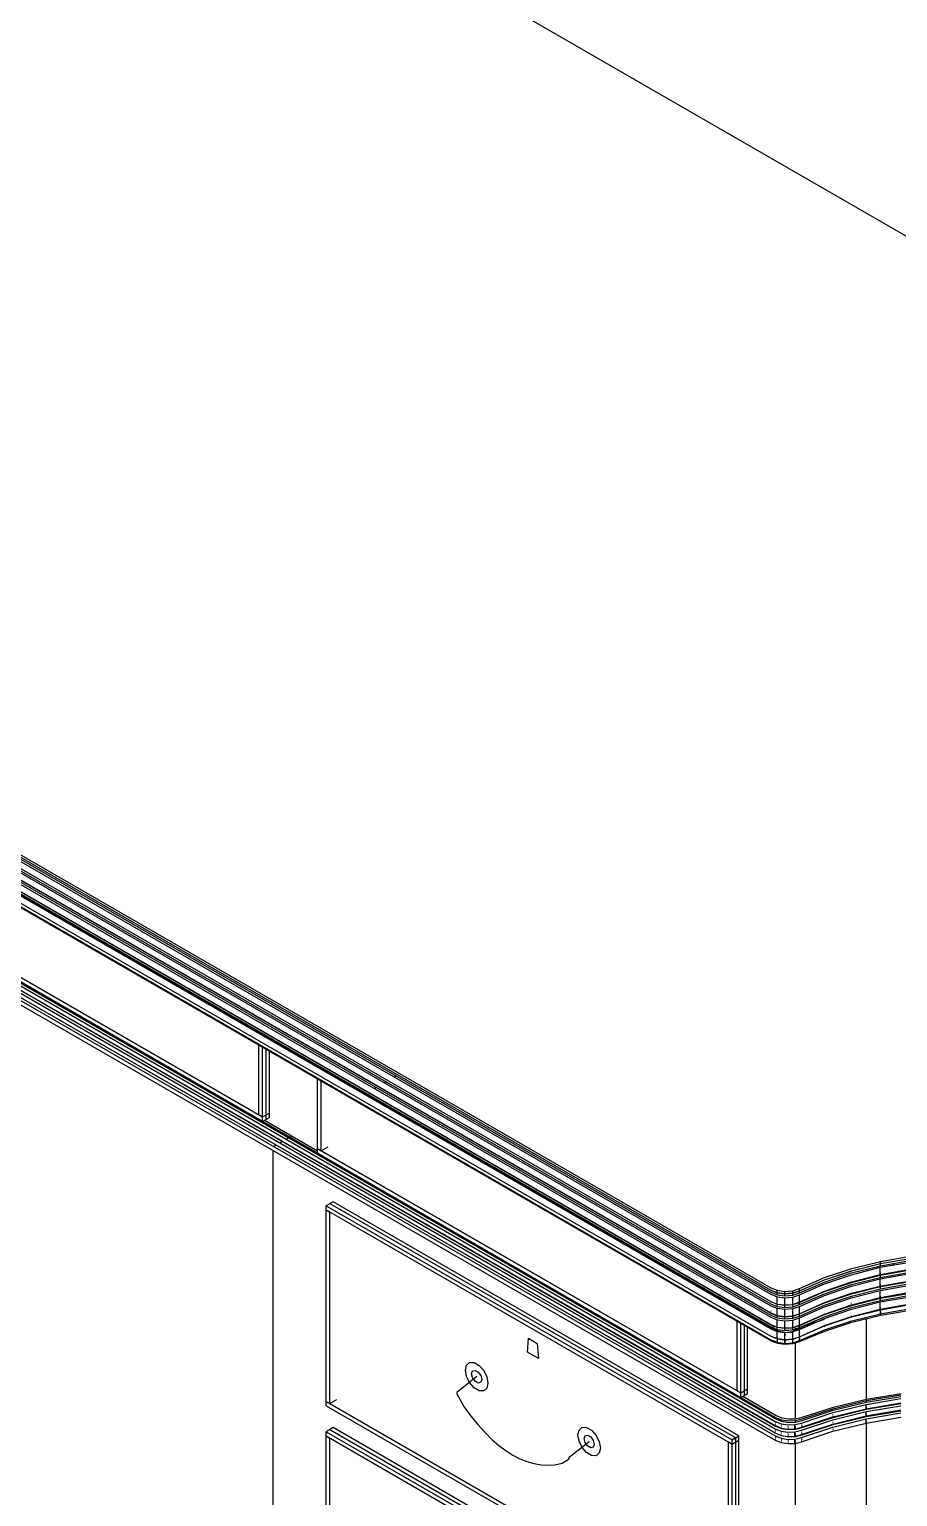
# Model space of a CAD drawing. Header units: inches. Extents: x 0.3 to 16.2, y 0.3 to 11.4.
# Drawn here: x 4.291 to 5.985, y 6.16 to 9.024 of the extents above; entities that cross this region are included whole.
import ezdxf

# ---------------------------------------------------------------- set-up
doc = ezdxf.new("R2010")
doc.units = ezdxf.units.IN
doc.header["$LTSCALE"] = 0.009843
doc.header["$MEASUREMENT"] = 0
doc.layers.add('GEOMETRY', color=7, linetype='Continuous')

msp = doc.modelspace()

# ---------------------------------------------------------------- linework, layer by layer
at = {"layer": 'GEOMETRY'}
for p, q in [((7.6469, 7.6701), (2.8732, 10.4264)), ((0.9567, 9.3154), (5.7374, 6.5551)), ((0.9567, 9.3154), (5.7374, 6.5551)), ((0.9634, 9.3197), (5.7374, 6.5634)), ((0.9634, 9.3197), (5.7374, 6.5634)), ((0.9634, 9.3154), (5.7374, 6.5591)), ((0.9638, 9.324), (5.7374, 6.5677)), ((0.9638, 9.324), (5.7374, 6.5677)), ((0.9638, 9.3197), (5.7374, 6.5634)), ((0.9567, 9.3012), (5.7374, 6.5413)), ((0.9567, 9.2929), (5.7374, 6.5327)), ((0.9567, 9.2929), (5.7374, 6.5327)), ((0.9567, 9.2787), (5.7374, 6.5189)), ((0.9634, 9.2972), (5.7374, 6.5409)), ((0.9634, 9.2972), (5.7374, 6.5409)), ((0.9634, 9.2972), (5.7374, 6.5409)), ((0.9634, 9.2929), (5.7374, 6.5366)), ((0.9567, 9.2701), (5.7374, 6.5102)), ((0.9567, 9.2701), (5.7374, 6.5102)), ((0.9567, 9.2563), (5.7374, 6.4961)), ((0.9634, 9.2748), (5.7374, 6.5181)), ((0.9634, 9.2748), (5.7374, 6.5181)), ((0.9634, 9.2748), (5.7374, 6.5181)), ((0.9634, 9.2705), (5.7374, 6.5142)), ((0.9634, 9.252), (5.7374, 6.4957)), ((0.9634, 9.252), (5.7374, 6.4957)), ((0.9634, 9.252), (5.7374, 6.4957)), ((0.9567, 9.2476), (5.7374, 6.4878)), ((0.9567, 9.2476), (5.7374, 6.4878)), ((0.9567, 9.2339), (5.7374, 6.4736)), ((0.9634, 9.248), (5.7374, 6.4917)), ((0.9634, 9.2295), (5.7374, 6.4732)), ((0.9685, 9.2201), (5.7378, 6.4665)), ((0.9803, 9.2118), (5.7382, 6.4646)), ((1.0394, 9.2028), (5.7421, 6.4878)), ((1.0394, 9.2028), (5.7421, 6.4878)), ((1.0661, 9.1929), (5.7449, 6.4917)), ((1.0661, 9.1929), (5.7449, 6.4917)), ((1.0772, 9.0024), (5.7457, 6.3071)), ((1.0772, 9.0024), (5.7457, 6.3071)), ((1.0772, 8.9941), (5.7457, 6.2988)), ((1.0862, 9.0059), (5.7469, 6.315)), ((1.0862, 9.0059), (5.7469, 6.315)), ((1.0862, 9.0031), (5.7469, 6.3122)), ((1.0772, 8.9882), (5.7457, 6.2929)), ((1.0772, 8.9882), (5.7457, 6.2929)), ((1.0772, 8.9799), (5.7457, 6.2846)), ((1.0772, 8.9744), (5.7457, 6.2791)), ((1.0772, 8.9744), (5.7457, 6.2791)), ((1.0772, 8.9657), (5.7457, 6.2705)), ((1.0862, 8.989), (5.7469, 6.298)), ((1.0862, 8.9748), (5.7469, 6.2839)), ((2.0673, 8.4476), (4.7461, 6.9012)), ((2.0673, 8.4476), (4.7461, 6.9012)), ((2.0673, 8.4394), (4.7461, 6.8925)), ((2.0744, 8.4437), (4.7461, 6.9012)), ((4.739, 6.9051), (4.739, 7.0429)), ((4.7461, 6.9012), (4.7461, 7.039)), ((4.7535, 6.8969), (4.7535, 7.0335)), ((4.7594, 6.9004), (4.7594, 7.0299)), ((4.7594, 6.9087), (4.7594, 7.0299)), ((4.8531, 6.8394), (4.8531, 6.9772)), ((4.8606, 6.835), (4.8606, 6.9728)), ((4.8606, 6.8433), (4.8606, 6.9713)), ((4.9677, 6.9587), (4.9642, 6.9567)), ((4.987, 6.9697), (4.9835, 6.9677)), ((5.0067, 6.9811), (5.0031, 6.9791)), ((5.0102, 6.9835), (5.0102, 6.9831)), ((4.739, 6.9051), (4.7461, 6.9012)), ((4.7461, 6.9012), (4.7594, 6.9087)), ((4.7461, 6.9012), (4.7594, 6.9087)), ((4.7461, 6.9012), (4.7594, 6.9087)), ((4.7461, 6.8925), (4.7461, 6.9012)), ((4.7594, 6.9004), (4.7594, 6.9087)), ((4.7461, 6.8925), (4.7594, 6.9004)), ((4.75, 6.8949), (4.8531, 6.835)), ((4.7535, 6.8969), (4.7594, 6.9004)), ((4.7728, 6.8465), (4.7669, 6.8429)), ((4.785, 6.8531), (4.7803, 6.8504)), ((4.7972, 6.8602), (4.7925, 6.8575)), ((4.8035, 6.8638), (4.7996, 6.8618)), ((4.7669, 5.324), (4.7669, 6.8358)), ((4.8531, 6.8394), (5.6787, 6.3626)), ((4.8531, 6.8394), (5.6787, 6.3626)), ((4.8531, 6.8394), (4.8606, 6.835)), ((4.8531, 6.8307), (4.8531, 6.8394)), ((4.8531, 6.8307), (5.6787, 6.3539)), ((4.8606, 6.835), (4.874, 6.8429)), ((4.8606, 6.835), (5.6787, 6.3626)), ((4.8839, 6.7358), (4.8705, 6.728)), ((4.8839, 6.7358), (4.8776, 6.7323)), ((4.8776, 6.7323), (5.6693, 6.2752)), ((4.8776, 6.7323), (5.6693, 6.2752)), ((5.6752, 6.2787), (4.8839, 6.7358)), ((5.6752, 6.2787), (4.8839, 6.7358)), ((4.8705, 6.728), (5.6618, 6.2713)), ((4.8705, 6.728), (5.6618, 6.2713)), ((4.8705, 6.7197), (4.8705, 6.728)), ((4.8705, 6.7197), (5.6618, 6.2626)), ((4.8705, 6.7197), (4.8776, 6.7154)), ((4.8705, 6.7197), (4.8776, 6.7154)), ((4.8705, 6.3461), (4.8705, 6.7197)), ((4.8776, 6.3421), (4.8776, 6.7154)), ((4.8776, 6.3504), (4.8776, 6.7154)), ((5.8949, 6.6008), (5.9512, 6.615)), ((5.8949, 6.6008), (5.9512, 6.615)), ((5.8953, 6.6055), (5.9512, 6.6193)), ((5.8953, 6.6055), (5.9512, 6.6193)), ((5.8953, 6.6012), (5.9512, 6.6154)), ((5.9508, 6.6079), (6.0094, 6.6181)), ((5.9508, 6.6079), (6.0094, 6.6181)), ((5.9512, 6.6193), (6.0094, 6.6295)), ((5.9512, 6.6193), (6.0094, 6.6295)), ((5.9512, 6.6154), (6.0094, 6.6252)), ((5.9512, 6.615), (6.0094, 6.6252)), ((5.9512, 6.615), (6.0094, 6.6252)), ((5.9512, 6.6106), (6.0094, 6.6209)), ((5.9512, 6.6154), (5.9512, 6.6193)), ((5.9512, 6.6106), (5.9512, 6.615)), ((5.9689, 6.6185), (5.9693, 6.6181)), ((5.9748, 6.615), (5.9787, 6.6126)), ((5.7933, 6.5665), (5.8421, 6.5878)), ((5.7933, 6.5665), (5.8421, 6.5878)), ((5.8421, 6.5878), (5.8953, 6.6055)), ((5.8421, 6.5878), (5.8953, 6.6055)), ((5.8421, 6.5835), (5.8953, 6.6012)), ((5.8421, 6.5831), (5.8949, 6.6008)), ((5.8421, 6.5831), (5.8949, 6.6008)), ((5.8421, 6.5787), (5.8949, 6.5969)), ((5.8421, 6.5756), (5.8949, 6.5933)), ((5.8421, 6.5756), (5.8949, 6.5933)), ((5.8949, 6.5969), (5.9512, 6.6106)), ((5.8949, 6.5933), (5.9508, 6.6079)), ((5.8949, 6.5933), (5.9508, 6.6079)), ((5.8949, 6.5795), (5.9508, 6.5937)), ((5.8949, 6.5783), (5.9512, 6.5925)), ((5.8949, 6.5783), (5.9512, 6.5925)), ((5.8949, 6.5783), (5.9512, 6.5925)), ((5.8949, 6.574), (5.9512, 6.5882)), ((5.9508, 6.5937), (5.9508, 6.6079)), ((5.9508, 6.5937), (6.0094, 6.6039)), ((5.9508, 6.5965), (5.9512, 6.5969)), ((5.9508, 6.5965), (5.9512, 6.5969)), ((5.9508, 6.585), (6.0094, 6.5957)), ((5.9508, 6.585), (6.0094, 6.5957)), ((5.9512, 6.5925), (6.0094, 6.6028)), ((5.9512, 6.5925), (6.0094, 6.6028)), ((5.9512, 6.5925), (6.0094, 6.6028)), ((5.9512, 6.5882), (6.0094, 6.5984)), ((5.9512, 6.5925), (5.9512, 6.5969)), ((5.9512, 6.5882), (5.9512, 6.5925)), ((5.7374, 6.5677), (5.75, 6.563)), ((5.7374, 6.5677), (5.75, 6.563)), ((5.7374, 6.5634), (5.75, 6.5587)), ((5.7374, 6.5634), (5.75, 6.5583)), ((5.7374, 6.5634), (5.75, 6.5583)), ((5.7374, 6.5591), (5.75, 6.5539)), ((5.75, 6.5587), (5.75, 6.563)), ((5.75, 6.563), (5.765, 6.5606)), ((5.75, 6.563), (5.765, 6.5606)), ((5.75, 6.5587), (5.765, 6.5567)), ((5.75, 6.5539), (5.75, 6.5583)), ((5.75, 6.5583), (5.765, 6.5563)), ((5.75, 6.5583), (5.765, 6.5563)), ((5.765, 6.5606), (5.7803, 6.5622)), ((5.765, 6.5606), (5.7803, 6.5622)), ((5.765, 6.5567), (5.765, 6.5606)), ((5.765, 6.5567), (5.7803, 6.5579)), ((5.765, 6.5563), (5.7803, 6.5575)), ((5.765, 6.5563), (5.7803, 6.5575)), ((5.7803, 6.5622), (5.7933, 6.5665)), ((5.7803, 6.5622), (5.7933, 6.5665)), ((5.7803, 6.5579), (5.7803, 6.5622)), ((5.7803, 6.5579), (5.7933, 6.5622)), ((5.7803, 6.5575), (5.7933, 6.5618)), ((5.7803, 6.5575), (5.7933, 6.5618)), ((5.7803, 6.5535), (5.7933, 6.5579)), ((5.7803, 6.5535), (5.7803, 6.5575)), ((5.7933, 6.5622), (5.8421, 6.5835)), ((5.7933, 6.5618), (5.8421, 6.5831)), ((5.7933, 6.5618), (5.8421, 6.5831)), ((5.7933, 6.5579), (5.8421, 6.5787)), ((5.7933, 6.5539), (5.8421, 6.5756)), ((5.7933, 6.5539), (5.8421, 6.5756)), ((5.7933, 6.5622), (5.7933, 6.5665)), ((5.7933, 6.5579), (5.7933, 6.5618)), ((5.7933, 6.5402), (5.8421, 6.5614)), ((5.7933, 6.5394), (5.8421, 6.5606)), ((5.7933, 6.5394), (5.8421, 6.5606)), ((5.7933, 6.5394), (5.8421, 6.5606)), ((5.8421, 6.5614), (5.8949, 6.5795)), ((5.8421, 6.5606), (5.8949, 6.5783)), ((5.8421, 6.5606), (5.8949, 6.5783)), ((5.8421, 6.5606), (5.8949, 6.5783)), ((5.8421, 6.5563), (5.8949, 6.574)), ((5.8421, 6.5531), (5.8949, 6.5709)), ((5.8421, 6.5531), (5.8949, 6.5709)), ((5.8421, 6.565), (5.8421, 6.565)), ((5.8421, 6.565), (5.8421, 6.565)), ((5.8949, 6.5709), (5.9508, 6.585)), ((5.8949, 6.5709), (5.9508, 6.585)), ((5.8949, 6.5827), (5.8949, 6.5827)), ((5.8949, 6.5827), (5.8949, 6.5827)), ((5.8949, 6.5571), (5.9508, 6.5713)), ((5.8949, 6.5559), (5.9512, 6.5701)), ((5.8949, 6.5559), (5.9512, 6.5701)), ((5.8949, 6.5559), (5.9512, 6.5701)), ((5.8949, 6.5516), (5.9512, 6.5657)), ((5.8949, 6.5484), (5.9508, 6.5626)), ((5.8949, 6.5484), (5.9508, 6.5626)), ((5.8949, 6.5602), (5.8949, 6.5602)), ((5.8949, 6.5602), (5.8949, 6.5602)), ((5.9508, 6.5713), (5.9508, 6.585)), ((5.9508, 6.5713), (6.0094, 6.5815)), ((5.9508, 6.574), (5.9512, 6.574)), ((5.9508, 6.574), (5.9512, 6.574)), ((5.9508, 6.5626), (6.0094, 6.5732)), ((5.9508, 6.5626), (6.0094, 6.5732)), ((5.9508, 6.5488), (5.9508, 6.5626)), ((5.9508, 6.5488), (6.0094, 6.5591)), ((5.9512, 6.5701), (6.0094, 6.5803)), ((5.9512, 6.5701), (6.0094, 6.5803)), ((5.9512, 6.5701), (6.0094, 6.5803)), ((5.9512, 6.5657), (6.0094, 6.576)), ((5.9512, 6.5701), (5.9512, 6.574)), ((5.9512, 6.5657), (5.9512, 6.5701)), ((5.9512, 6.5476), (6.0094, 6.5575)), ((5.9512, 6.5476), (6.0094, 6.5575)), ((5.9512, 6.5476), (6.0094, 6.5575)), ((5.7374, 6.5551), (5.75, 6.5504)), ((5.7374, 6.5551), (5.75, 6.5504)), ((5.7374, 6.5453), (5.7374, 6.5449)), ((5.7374, 6.5453), (5.7374, 6.5449)), ((5.7374, 6.5413), (5.75, 6.5362)), ((5.7374, 6.5409), (5.75, 6.5358)), ((5.7374, 6.5409), (5.75, 6.5358)), ((5.7374, 6.5409), (5.75, 6.5358)), ((5.7374, 6.5366), (5.75, 6.5315)), ((5.7374, 6.5327), (5.75, 6.528)), ((5.7374, 6.5327), (5.75, 6.528)), ((5.75, 6.5539), (5.765, 6.552)), ((5.75, 6.5362), (5.75, 6.5504)), ((5.75, 6.5504), (5.765, 6.5484)), ((5.75, 6.5504), (5.765, 6.5484)), ((5.75, 6.5402), (5.75, 6.5402)), ((5.75, 6.5358), (5.75, 6.5402)), ((5.75, 6.5402), (5.75, 6.5402)), ((5.75, 6.5362), (5.765, 6.5343)), ((5.75, 6.5358), (5.765, 6.5339)), ((5.75, 6.5315), (5.75, 6.5358)), ((5.75, 6.5358), (5.765, 6.5339)), ((5.75, 6.5358), (5.765, 6.5339)), ((5.75, 6.5315), (5.765, 6.5295)), ((5.765, 6.552), (5.765, 6.5563)), ((5.765, 6.552), (5.7803, 6.5535)), ((5.765, 6.5484), (5.7803, 6.5496)), ((5.765, 6.5484), (5.7803, 6.5496)), ((5.765, 6.5343), (5.765, 6.5484)), ((5.765, 6.5339), (5.765, 6.5382)), ((5.765, 6.5343), (5.7803, 6.5354)), ((5.765, 6.5339), (5.7803, 6.535)), ((5.765, 6.5339), (5.7803, 6.535)), ((5.765, 6.5339), (5.7803, 6.535)), ((5.765, 6.5295), (5.765, 6.5339)), ((5.765, 6.5295), (5.7803, 6.5307)), ((5.7803, 6.5496), (5.7933, 6.5539)), ((5.7803, 6.5496), (5.7933, 6.5539)), ((5.7803, 6.5354), (5.7803, 6.5496)), ((5.7803, 6.5354), (5.7933, 6.5402)), ((5.7803, 6.535), (5.7803, 6.5394)), ((5.7803, 6.535), (5.7933, 6.5394)), ((5.7803, 6.535), (5.7933, 6.5394)), ((5.7803, 6.535), (5.7933, 6.5394)), ((5.7803, 6.5307), (5.7933, 6.5354)), ((5.7803, 6.5307), (5.7803, 6.535)), ((5.7803, 6.5272), (5.7933, 6.5315)), ((5.7803, 6.5272), (5.7933, 6.5315)), ((5.7933, 6.5354), (5.8421, 6.5563)), ((5.7933, 6.5402), (5.7933, 6.5539)), ((5.7933, 6.5315), (5.8421, 6.5531)), ((5.7933, 6.5315), (5.8421, 6.5531)), ((5.7933, 6.5394), (5.7933, 6.5437)), ((5.7933, 6.5354), (5.7933, 6.5394)), ((5.7933, 6.5173), (5.8421, 6.539)), ((5.7933, 6.5169), (5.8421, 6.5382)), ((5.7933, 6.5169), (5.8421, 6.5382)), ((5.7933, 6.5169), (5.8421, 6.5382)), ((5.7933, 6.5126), (5.8421, 6.5339)), ((5.7933, 6.5173), (5.7933, 6.5315)), ((5.7933, 6.5091), (5.8421, 6.5307)), ((5.7933, 6.5091), (5.8421, 6.5307)), ((5.8421, 6.539), (5.8949, 6.5571)), ((5.8421, 6.5382), (5.8949, 6.5559)), ((5.8421, 6.5382), (5.8949, 6.5559)), ((5.8421, 6.5382), (5.8949, 6.5559)), ((5.8421, 6.5339), (5.8949, 6.5516)), ((5.8421, 6.5307), (5.8949, 6.5484)), ((5.8421, 6.5307), (5.8949, 6.5484)), ((5.8421, 6.5421), (5.8421, 6.5425)), ((5.8421, 6.5421), (5.8421, 6.5425)), ((5.8421, 6.5165), (5.8949, 6.5343)), ((5.8421, 6.5157), (5.8949, 6.5335)), ((5.8421, 6.5157), (5.8949, 6.5335)), ((5.8421, 6.5157), (5.8949, 6.5335)), ((5.8421, 6.5114), (5.8949, 6.5291)), ((5.8949, 6.5343), (5.9508, 6.5488)), ((5.8949, 6.5335), (5.9512, 6.5476)), ((5.8949, 6.5335), (5.9512, 6.5476)), ((5.8949, 6.5335), (5.9512, 6.5476)), ((5.8949, 6.5291), (5.9512, 6.5433)), ((5.8949, 6.526), (5.9508, 6.5402)), ((5.8949, 6.526), (5.9508, 6.5402)), ((5.8949, 6.5374), (5.8949, 6.5378)), ((5.8949, 6.5374), (5.8949, 6.5378)), ((5.9508, 6.5516), (5.9512, 6.5516)), ((5.9508, 6.5516), (5.9512, 6.5516)), ((5.9508, 6.5402), (6.0094, 6.5504)), ((5.9508, 6.5402), (6.0094, 6.5504)), ((5.9508, 6.526), (5.9508, 6.5402)), ((5.9508, 6.526), (6.0094, 6.5366)), ((5.9508, 6.5291), (5.9512, 6.5291)), ((5.9508, 6.5291), (5.9512, 6.5291)), ((5.9512, 6.5433), (6.0094, 6.5535)), ((5.9512, 6.5476), (5.9512, 6.5516)), ((5.9512, 6.5433), (5.9512, 6.5476)), ((5.9512, 6.5248), (6.0094, 6.535)), ((5.9512, 6.5248), (5.9512, 6.5291)), ((5.6717, 6.3669), (5.6717, 6.5047)), ((5.6787, 6.3626), (5.6787, 6.5004)), ((5.7374, 6.5228), (5.7374, 6.5224)), ((5.7374, 6.5228), (5.7374, 6.5224)), ((5.7374, 6.5189), (5.75, 6.5138)), ((5.7374, 6.5181), (5.75, 6.5134)), ((5.7374, 6.5181), (5.75, 6.5134)), ((5.7374, 6.5181), (5.75, 6.5134)), ((5.7374, 6.5142), (5.75, 6.5091)), ((5.7374, 6.5102), (5.75, 6.5051)), ((5.7374, 6.5102), (5.75, 6.5051)), ((5.75, 6.5138), (5.75, 6.528)), ((5.75, 6.528), (5.765, 6.526)), ((5.75, 6.528), (5.765, 6.526)), ((5.75, 6.5177), (5.75, 6.5177)), ((5.75, 6.5134), (5.75, 6.5177)), ((5.75, 6.5177), (5.75, 6.5177)), ((5.75, 6.5138), (5.765, 6.5118)), ((5.75, 6.5134), (5.765, 6.5114)), ((5.75, 6.5091), (5.75, 6.5134)), ((5.75, 6.5134), (5.765, 6.5114)), ((5.75, 6.5134), (5.765, 6.5114)), ((5.75, 6.5091), (5.765, 6.5071)), ((5.75, 6.4913), (5.75, 6.5051)), ((5.75, 6.5051), (5.765, 6.5031)), ((5.75, 6.5051), (5.765, 6.5031)), ((5.765, 6.526), (5.7803, 6.5272)), ((5.765, 6.526), (5.7803, 6.5272)), ((5.765, 6.5118), (5.765, 6.526)), ((5.765, 6.5114), (5.765, 6.5154)), ((5.765, 6.5118), (5.7803, 6.513)), ((5.765, 6.5114), (5.7803, 6.5126)), ((5.765, 6.5114), (5.7803, 6.5126)), ((5.765, 6.5114), (5.7803, 6.5126)), ((5.765, 6.5071), (5.765, 6.5114)), ((5.765, 6.5071), (5.7803, 6.5083)), ((5.765, 6.5031), (5.7803, 6.5047)), ((5.765, 6.5031), (5.7803, 6.5047)), ((5.765, 6.4894), (5.765, 6.5031)), ((5.7803, 6.513), (5.7803, 6.5272)), ((5.7803, 6.513), (5.7933, 6.5173)), ((5.7803, 6.5126), (5.7803, 6.5169)), ((5.7803, 6.5126), (5.7933, 6.5169)), ((5.7803, 6.5126), (5.7933, 6.5169)), ((5.7803, 6.5126), (5.7933, 6.5169)), ((5.7803, 6.5083), (5.7803, 6.5126)), ((5.7803, 6.5083), (5.7933, 6.5126)), ((5.7803, 6.5047), (5.7933, 6.5091)), ((5.7803, 6.5047), (5.7933, 6.5091)), ((5.7803, 6.4906), (5.7803, 6.5047)), ((5.7933, 6.5169), (5.7933, 6.5213)), ((5.7933, 6.5126), (5.7933, 6.5169)), ((5.7933, 6.4949), (5.8421, 6.5165)), ((5.7933, 6.4945), (5.8421, 6.5157)), ((5.7933, 6.4945), (5.8421, 6.5157)), ((5.7933, 6.4945), (5.8421, 6.5157)), ((5.7933, 6.4902), (5.8421, 6.5114)), ((5.7933, 6.4949), (5.7933, 6.5091)), ((5.7933, 6.4866), (5.8421, 6.5079)), ((5.7933, 6.4866), (5.8421, 6.5079)), ((5.7988, 6.4925), (5.8421, 6.5067)), ((5.7988, 6.4925), (5.8421, 6.5067)), ((5.8421, 6.5079), (5.8949, 6.526)), ((5.8421, 6.5079), (5.8949, 6.526)), ((5.8421, 6.5197), (5.8421, 6.5197)), ((5.8421, 6.5197), (5.8421, 6.5197)), ((5.8421, 6.4941), (5.8949, 6.5118)), ((5.8421, 6.4933), (5.8949, 6.511)), ((5.8425, 6.4858), (5.8953, 6.5035)), ((5.8429, 6.4835), (5.8957, 6.5008)), ((5.8949, 6.5118), (5.9508, 6.526)), ((5.8949, 6.511), (5.9512, 6.5248)), ((5.8949, 6.515), (5.8949, 6.515)), ((5.8949, 6.515), (5.8949, 6.515)), ((5.8949, 6.5134), (5.8953, 6.5134)), ((5.8949, 6.5134), (5.8953, 6.5134)), ((5.8953, 6.5035), (5.9512, 6.5173)), ((5.8953, 6.5091), (5.8957, 6.5094)), ((5.8953, 6.5091), (5.8957, 6.5094)), ((5.8957, 6.5008), (5.952, 6.5146)), ((5.9244, 6.3508), (5.9244, 6.5079)), ((5.9512, 6.5173), (6.0098, 6.5276)), ((5.9512, 6.5272), (5.9512, 6.5272)), ((5.9512, 6.5272), (5.9512, 6.5272)), ((5.9512, 6.5173), (5.9512, 6.5272)), ((5.9512, 6.5228), (5.952, 6.5228)), ((5.9512, 6.5228), (5.952, 6.5228)), ((5.952, 6.5146), (6.0102, 6.5244)), ((5.952, 6.5146), (5.952, 6.5228)), ((5.6862, 6.3583), (5.6862, 6.4949)), ((5.6921, 6.3618), (5.6921, 6.4913)), ((5.6921, 6.3705), (5.6921, 6.4913)), ((5.7374, 6.5), (5.7374, 6.5)), ((5.7374, 6.5), (5.7374, 6.5)), ((5.7374, 6.4961), (5.75, 6.4913)), ((5.7374, 6.4957), (5.75, 6.4909)), ((5.7374, 6.4957), (5.75, 6.4909)), ((5.7374, 6.4957), (5.75, 6.4909)), ((5.7374, 6.4917), (5.75, 6.4866)), ((5.7374, 6.4878), (5.75, 6.4827)), ((5.7374, 6.4878), (5.75, 6.4827)), ((5.7374, 6.4776), (5.7374, 6.4776)), ((5.7374, 6.4776), (5.7374, 6.4776)), ((5.7374, 6.4764), (5.7378, 6.4764)), ((5.7374, 6.4764), (5.7378, 6.4764)), ((5.7374, 6.4736), (5.75, 6.4689)), ((5.7374, 6.4732), (5.75, 6.4685)), ((5.7378, 6.4736), (5.7382, 6.4732)), ((5.7378, 6.4736), (5.7382, 6.4732)), ((5.7421, 6.4878), (5.7539, 6.4831)), ((5.7421, 6.4878), (5.7539, 6.4831)), ((5.75, 6.4953), (5.75, 6.4949)), ((5.75, 6.4953), (5.75, 6.4949)), ((5.75, 6.4909), (5.75, 6.4949)), ((5.75, 6.4913), (5.765, 6.4894)), ((5.75, 6.4909), (5.765, 6.489)), ((5.75, 6.4866), (5.75, 6.4909)), ((5.75, 6.4909), (5.765, 6.489)), ((5.75, 6.4909), (5.765, 6.489)), ((5.75, 6.4866), (5.765, 6.4846)), ((5.75, 6.4689), (5.75, 6.4827)), ((5.75, 6.4827), (5.765, 6.4807)), ((5.75, 6.4827), (5.765, 6.4807)), ((5.75, 6.4724), (5.75, 6.4724)), ((5.75, 6.4685), (5.75, 6.4724)), ((5.75, 6.4724), (5.75, 6.4724)), ((5.7539, 6.4823), (5.7539, 6.4831)), ((5.7539, 6.4831), (5.7681, 6.4807)), ((5.7539, 6.4831), (5.7681, 6.4807)), ((5.765, 6.489), (5.765, 6.4929)), ((5.765, 6.4894), (5.7803, 6.4906)), ((5.765, 6.489), (5.7803, 6.4902)), ((5.765, 6.489), (5.7803, 6.4902)), ((5.765, 6.489), (5.7803, 6.4902)), ((5.765, 6.4902), (5.772, 6.489)), ((5.765, 6.4902), (5.772, 6.489)), ((5.765, 6.4846), (5.765, 6.489)), ((5.765, 6.4846), (5.7803, 6.4858)), ((5.765, 6.4858), (5.7701, 6.485)), ((5.765, 6.4858), (5.7701, 6.485)), ((5.765, 6.4807), (5.7803, 6.4823)), ((5.765, 6.4807), (5.7803, 6.4823)), ((5.765, 6.4669), (5.765, 6.4807)), ((5.765, 6.4764), (5.7665, 6.4764)), ((5.765, 6.4764), (5.7665, 6.4764)), ((5.7681, 6.4807), (5.7803, 6.4815)), ((5.7681, 6.4807), (5.7803, 6.4815)), ((5.7701, 6.485), (5.7839, 6.4858)), ((5.7701, 6.485), (5.7839, 6.4858)), ((5.772, 6.489), (5.7803, 6.4894)), ((5.772, 6.489), (5.7803, 6.4894)), ((5.7803, 6.4906), (5.7933, 6.4949)), ((5.7803, 6.4902), (5.7803, 6.4945)), ((5.7803, 6.4902), (5.7933, 6.4945)), ((5.7803, 6.4902), (5.7933, 6.4945)), ((5.7803, 6.4902), (5.7933, 6.4945)), ((5.7803, 6.4858), (5.7803, 6.4902)), ((5.7803, 6.4858), (5.7933, 6.4902)), ((5.7803, 6.4823), (5.7933, 6.4866)), ((5.7803, 6.4823), (5.7933, 6.4866)), ((5.7803, 6.4681), (5.7803, 6.4823)), ((5.7803, 6.4772), (5.7811, 6.4772)), ((5.7803, 6.4772), (5.7811, 6.4772)), ((5.7803, 6.4681), (5.7933, 6.4724)), ((5.7803, 6.4677), (5.7933, 6.472)), ((5.7803, 6.4677), (5.7803, 6.4717)), ((5.7839, 6.4858), (5.7969, 6.489)), ((5.7839, 6.4858), (5.7969, 6.489)), ((5.7839, 6.4835), (5.7839, 6.4858)), ((5.7858, 6.4862), (5.7858, 6.4894)), ((5.7933, 6.4945), (5.7933, 6.4988)), ((5.7933, 6.4902), (5.7933, 6.4945)), ((5.7933, 6.4724), (5.8421, 6.4941)), ((5.7933, 6.472), (5.8421, 6.4933)), ((5.7933, 6.4913), (5.7988, 6.4925)), ((5.7933, 6.4913), (5.7988, 6.4925)), ((5.7933, 6.4724), (5.7933, 6.4866)), ((5.7933, 6.465), (5.8425, 6.4858)), ((5.7933, 6.4807), (5.7945, 6.4811)), ((5.7933, 6.4807), (5.7945, 6.4811)), ((5.7933, 6.472), (5.7933, 6.4764)), ((5.7933, 6.465), (5.7933, 6.4748)), ((5.7937, 6.463), (5.8429, 6.4835)), ((5.7937, 6.463), (5.7937, 6.4717)), ((5.7969, 6.489), (5.8051, 6.4917)), ((5.7969, 6.489), (5.8051, 6.4917)), ((5.8421, 6.4972), (5.8421, 6.4972)), ((5.8421, 6.4972), (5.8421, 6.4972)), ((5.8421, 6.4957), (5.8425, 6.4957)), ((5.8421, 6.4957), (5.8425, 6.4957)), ((5.8425, 6.4917), (5.8429, 6.4921)), ((5.8425, 6.4917), (5.8429, 6.4921)), ((5.2626, 6.4425), (5.265, 6.4693)), ((5.265, 6.4693), (5.2819, 6.4594)), ((5.2819, 6.4594), (5.2843, 6.4299)), ((5.7378, 6.4665), (5.7504, 6.4614)), ((5.7382, 6.4646), (5.7508, 6.4598)), ((5.75, 6.4713), (5.7504, 6.4713)), ((5.75, 6.4713), (5.7504, 6.4713)), ((5.75, 6.4689), (5.765, 6.4669)), ((5.75, 6.4685), (5.765, 6.4661)), ((5.7504, 6.4614), (5.7504, 6.4713)), ((5.7504, 6.4685), (5.7508, 6.4681)), ((5.7504, 6.4685), (5.7508, 6.4681)), ((5.7504, 6.4614), (5.765, 6.4594)), ((5.7508, 6.4598), (5.7508, 6.4681)), ((5.7508, 6.4598), (5.7654, 6.4579)), ((5.765, 6.4661), (5.765, 6.4705)), ((5.765, 6.4594), (5.765, 6.4693)), ((5.765, 6.4669), (5.7803, 6.4681)), ((5.765, 6.4661), (5.7803, 6.4677)), ((5.765, 6.4661), (5.7654, 6.4661)), ((5.765, 6.4661), (5.7654, 6.4661)), ((5.765, 6.4654), (5.7665, 6.465)), ((5.765, 6.4594), (5.7803, 6.4606)), ((5.7654, 6.4579), (5.7654, 6.4661)), ((5.7654, 6.4579), (5.7803, 6.4591)), ((5.7803, 6.4606), (5.7803, 6.4705)), ((5.7803, 6.4673), (5.7803, 6.4673)), ((5.7803, 6.4591), (5.7803, 6.4673)), ((5.7803, 6.4673), (5.7803, 6.4673)), ((5.7803, 6.4661), (5.7811, 6.4661)), ((5.7803, 6.4606), (5.7933, 6.465)), ((5.7803, 6.4591), (5.7937, 6.463)), ((5.7858, 6.3122), (5.7858, 6.4606)), ((5.7937, 6.4697), (5.7945, 6.4697)), ((5.1417, 6.4071), (5.1441, 6.4169)), ((5.1441, 6.4169), (5.15, 6.422)), ((5.15, 6.422), (5.1591, 6.422)), ((5.1591, 6.422), (5.1689, 6.4161)), ((5.1689, 6.4161), (5.1776, 6.4063)), ((5.2843, 6.4299), (5.2626, 6.4425)), ((5.1638, 6.3945), (5.1248, 6.3634)), ((5.1441, 6.3949), (5.1417, 6.4071)), ((5.15, 6.3827), (5.1441, 6.3949)), ((5.1539, 6.4), (5.1559, 6.4055)), ((5.1559, 6.3925), (5.1539, 6.4)), ((5.1559, 6.4055), (5.161, 6.4067)), ((5.161, 6.3854), (5.1559, 6.3925)), ((5.161, 6.4067), (5.1669, 6.4035)), ((5.1669, 6.4035), (5.1717, 6.3965)), ((5.1717, 6.3965), (5.1736, 6.389)), ((5.1736, 6.389), (5.1717, 6.3835)), ((5.1776, 6.4063), (5.1835, 6.3941)), ((5.1835, 6.3941), (5.1858, 6.3819)), ((5.1248, 6.3634), (5.1248, 6.3606)), ((5.1248, 6.3606), (5.1386, 6.3362)), ((5.1591, 6.3724), (5.15, 6.3827)), ((5.1689, 6.3669), (5.1591, 6.3724)), ((5.1669, 6.3819), (5.161, 6.3854)), ((5.1717, 6.3835), (5.1669, 6.3819)), ((5.1776, 6.3669), (5.1689, 6.3669)), ((5.1835, 6.372), (5.1776, 6.3669)), ((5.1858, 6.3819), (5.1835, 6.372)), ((5.6717, 6.3669), (5.6787, 6.3626)), ((5.6787, 6.3626), (5.6921, 6.3705)), ((5.6787, 6.3626), (5.6921, 6.3705)), ((5.6787, 6.3626), (5.6921, 6.3705)), ((5.6787, 6.3539), (5.6787, 6.3626)), ((5.6787, 6.3539), (5.6921, 6.3618)), ((5.6862, 6.3583), (5.6921, 6.3618)), ((5.6921, 6.3618), (5.6921, 6.3705)), ((5.924, 6.3476), (5.9913, 6.3591)), ((5.924, 6.3476), (5.9913, 6.3591)), ((5.9244, 6.3508), (5.9917, 6.3618)), ((4.8705, 6.3461), (5.6618, 5.8894)), ((4.8705, 6.3461), (5.6618, 5.8894)), ((4.8705, 6.3461), (4.8776, 6.3421)), ((4.8705, 6.3378), (4.8705, 6.3461)), ((4.8705, 6.3378), (5.6618, 5.8807)), ((4.8776, 6.3421), (4.8909, 6.3496)), ((4.8776, 6.3421), (5.6618, 5.8894)), ((5.1386, 6.3362), (5.1524, 6.3173)), ((5.6827, 6.3563), (5.7476, 6.3189)), ((5.7984, 6.3118), (5.8594, 6.3315)), ((5.7984, 6.3118), (5.8594, 6.3315)), ((5.7984, 6.3091), (5.8594, 6.3287)), ((5.7988, 6.3154), (5.8598, 6.335)), ((5.8587, 6.3244), (5.9236, 6.3402)), ((5.8587, 6.3244), (5.9236, 6.3402)), ((5.8587, 6.3157), (5.9236, 6.3319)), ((5.8594, 6.3315), (5.924, 6.3476)), ((5.8594, 6.3315), (5.924, 6.3476)), ((5.8594, 6.3287), (5.924, 6.3445)), ((5.8594, 6.315), (5.924, 6.3307)), ((5.8598, 6.335), (5.9244, 6.3508)), ((5.9236, 6.3402), (5.9909, 6.352)), ((5.9236, 6.3402), (5.9909, 6.352)), ((5.9236, 6.3319), (5.9909, 6.3433)), ((5.9236, 6.3319), (5.9236, 6.3402)), ((5.9236, 6.3264), (5.9909, 6.3378)), ((5.9236, 6.3264), (5.9909, 6.3378)), ((5.9236, 6.3362), (5.924, 6.3362)), ((5.9236, 6.3362), (5.924, 6.3362)), ((5.9236, 6.3331), (5.924, 6.3335)), ((5.9236, 6.3331), (5.924, 6.3335)), ((5.9236, 6.3331), (5.924, 6.3335)), ((5.9236, 6.3177), (5.9909, 6.3295)), ((5.924, 6.3445), (5.9913, 6.3559)), ((5.924, 6.3445), (5.924, 6.3476)), ((5.924, 6.3307), (5.9913, 6.3421)), ((5.924, 6.3335), (5.924, 6.3362)), ((5.924, 6.3307), (5.924, 6.3335)), ((5.1524, 6.3173), (5.1661, 6.3008)), ((5.1661, 6.3008), (5.1795, 6.2858)), ((5.7457, 6.3071), (5.7575, 6.3024)), ((5.7457, 6.3071), (5.7575, 6.3024)), ((5.7457, 6.3043), (5.7469, 6.3035)), ((5.7457, 6.3043), (5.7469, 6.3035)), ((5.7457, 6.3016), (5.7469, 6.3008)), ((5.7457, 6.3016), (5.7469, 6.3008)), ((5.7457, 6.3016), (5.7469, 6.3008)), ((5.7469, 6.315), (5.7583, 6.3102)), ((5.7469, 6.315), (5.7583, 6.3102)), ((5.7469, 6.3122), (5.7583, 6.3075)), ((5.7476, 6.3189), (5.7587, 6.3142)), ((5.7575, 6.3024), (5.7709, 6.3004)), ((5.7575, 6.3024), (5.7709, 6.3004)), ((5.7583, 6.3102), (5.7717, 6.3083)), ((5.7583, 6.3102), (5.7717, 6.3083)), ((5.7583, 6.3075), (5.7717, 6.3051)), ((5.7587, 6.3142), (5.772, 6.3118)), ((5.7709, 6.3004), (5.7846, 6.3008)), ((5.7709, 6.3004), (5.7846, 6.3008)), ((5.7717, 6.3083), (5.7854, 6.3087)), ((5.7717, 6.3083), (5.7854, 6.3087)), ((5.7717, 6.3051), (5.7854, 6.3059)), ((5.772, 6.3118), (5.7858, 6.3122)), ((5.7846, 6.3008), (5.7976, 6.3039)), ((5.7846, 6.3008), (5.7976, 6.3039)), ((5.7846, 6.2921), (5.7846, 6.3008)), ((5.7854, 6.3087), (5.7984, 6.3118)), ((5.7854, 6.3087), (5.7984, 6.3118)), ((5.7854, 6.3059), (5.7984, 6.3091)), ((5.7854, 6.3059), (5.7854, 6.3087)), ((5.7858, 6.3122), (5.7988, 6.3154)), ((5.7976, 6.3039), (5.8587, 6.3244)), ((5.7976, 6.3039), (5.8587, 6.3244)), ((5.7976, 6.2957), (5.8587, 6.3157)), ((5.7976, 6.2898), (5.8587, 6.3102)), ((5.7976, 6.2898), (5.8587, 6.3102)), ((5.7976, 6.2815), (5.8587, 6.3016)), ((5.7976, 6.3004), (5.7984, 6.3004)), ((5.7976, 6.3004), (5.7984, 6.3004)), ((5.7984, 6.2949), (5.8594, 6.315)), ((5.7984, 6.2807), (5.8594, 6.3008)), ((5.8587, 6.3102), (5.9236, 6.3264)), ((5.8587, 6.3102), (5.9236, 6.3264)), ((5.8587, 6.3201), (5.8594, 6.3205)), ((5.8587, 6.3201), (5.8594, 6.3205)), ((5.8587, 6.3173), (5.8594, 6.3177)), ((5.8587, 6.3173), (5.8594, 6.3177)), ((5.8587, 6.3173), (5.8594, 6.3177)), ((5.8587, 6.3016), (5.9236, 6.3177)), ((5.8587, 6.2961), (5.9236, 6.3122)), ((5.8587, 6.2961), (5.9236, 6.3122)), ((5.8587, 6.3063), (5.8594, 6.3063)), ((5.8587, 6.3063), (5.8594, 6.3063)), ((5.8587, 6.2878), (5.9236, 6.3039)), ((5.8587, 6.3035), (5.8594, 6.3035)), ((5.8587, 6.3035), (5.8594, 6.3035)), ((5.8587, 6.3035), (5.8594, 6.3035)), ((5.8594, 6.3008), (5.924, 6.3165)), ((5.9236, 6.3177), (5.9236, 6.3264)), ((5.9236, 6.3122), (5.9909, 6.3236)), ((5.9236, 6.3122), (5.9909, 6.3236)), ((5.9236, 6.322), (5.924, 6.322)), ((5.9236, 6.322), (5.924, 6.322)), ((5.9236, 6.3193), (5.924, 6.3193)), ((5.9236, 6.3193), (5.924, 6.3193)), ((5.9236, 6.3193), (5.924, 6.3193)), ((5.9236, 6.3039), (5.9909, 6.3154)), ((5.9236, 6.3039), (5.9236, 6.3122)), ((5.9236, 6.3083), (5.9244, 6.3087)), ((5.9236, 6.3083), (5.9244, 6.3087)), ((5.9236, 6.3079), (5.924, 6.3083)), ((5.9236, 6.3079), (5.924, 6.3083)), ((5.9236, 6.3051), (5.924, 6.3051)), ((5.924, 6.3165), (5.9913, 6.328)), ((5.924, 6.3193), (5.924, 6.322)), ((5.924, 6.3165), (5.924, 6.3193)), ((5.924, 6.3051), (5.924, 6.3083)), ((5.9244, 4.7902), (5.9244, 6.3039)), ((4.8839, 6.2949), (4.8705, 6.287)), ((4.8705, 6.287), (5.6618, 5.8303)), ((4.8705, 6.287), (5.6618, 5.8303)), ((4.8705, 6.2787), (4.8705, 6.287)), ((4.8705, 6.2787), (5.6618, 5.8217)), ((4.8705, 6.2787), (4.8776, 6.2744)), ((4.8705, 6.2787), (4.8776, 6.2744)), ((4.8705, 5.8492), (4.8705, 6.2787)), ((4.8839, 6.2949), (4.8776, 6.2913)), ((4.8776, 6.2913), (5.6693, 5.8343)), ((4.8776, 6.2913), (5.6693, 5.8343)), ((4.8776, 5.8453), (4.8776, 6.2744)), ((4.8776, 5.8535), (4.8776, 6.2744)), ((5.6752, 5.8378), (4.8839, 6.2949)), ((5.6752, 5.8378), (4.8839, 6.2949)), ((5.1795, 6.2858), (5.1933, 6.272)), ((5.1933, 6.272), (5.2071, 6.2602)), ((5.361, 6.2807), (5.3634, 6.2902)), ((5.3634, 6.2685), (5.361, 6.2807)), ((5.3634, 6.2902), (5.3693, 6.2957)), ((5.3693, 6.2957), (5.378, 6.2953)), ((5.3732, 6.2736), (5.3752, 6.2791)), ((5.3752, 6.2657), (5.3732, 6.2736)), ((5.3752, 6.2791), (5.3799, 6.2803)), ((5.378, 6.2953), (5.3878, 6.2898)), ((5.3799, 6.2803), (5.3862, 6.2768)), ((5.3862, 6.2768), (5.3909, 6.2701)), ((5.3878, 6.2898), (5.3969, 6.2799)), ((5.3969, 6.2799), (5.4028, 6.2673)), ((5.6618, 6.2713), (5.6752, 6.2787)), ((5.6618, 6.2713), (5.6752, 6.2787)), ((5.6681, 6.2748), (5.6618, 6.2713)), ((5.6618, 6.2626), (5.6618, 6.2713)), ((5.6693, 6.2752), (5.6752, 6.2787)), ((5.6693, 6.2752), (5.6752, 6.2787)), ((5.6693, 5.885), (5.6693, 6.2752)), ((5.6752, 5.8886), (5.6752, 6.2787)), ((5.6752, 6.2705), (5.6752, 6.2787)), ((5.7457, 6.2988), (5.7575, 6.2941)), ((5.7457, 6.2929), (5.7575, 6.2882)), ((5.7457, 6.2929), (5.7575, 6.2882)), ((5.7457, 6.2902), (5.7469, 6.2898)), ((5.7457, 6.2902), (5.7469, 6.2898)), ((5.7457, 6.2874), (5.7469, 6.287)), ((5.7457, 6.2874), (5.7469, 6.287)), ((5.7457, 6.2874), (5.7469, 6.287)), ((5.7457, 6.2846), (5.7575, 6.2799)), ((5.7457, 6.2791), (5.7575, 6.2744)), ((5.7457, 6.2791), (5.7575, 6.2744)), ((5.7457, 6.2776), (5.7476, 6.2768)), ((5.7457, 6.2776), (5.7476, 6.2768)), ((5.7457, 6.276), (5.7469, 6.2756)), ((5.7457, 6.276), (5.7469, 6.2756)), ((5.7457, 6.2732), (5.7469, 6.2728)), ((5.7469, 6.298), (5.7583, 6.2933)), ((5.7469, 6.2839), (5.7583, 6.2795)), ((5.7575, 6.2996), (5.7583, 6.2992)), ((5.7575, 6.2996), (5.7583, 6.2992)), ((5.7575, 6.2965), (5.7583, 6.2961)), ((5.7575, 6.2965), (5.7583, 6.2961)), ((5.7575, 6.2965), (5.7583, 6.2961)), ((5.7575, 6.2941), (5.7709, 6.2917)), ((5.7575, 6.2882), (5.7709, 6.2862)), ((5.7575, 6.2882), (5.7709, 6.2862)), ((5.7575, 6.2854), (5.7583, 6.285)), ((5.7575, 6.2854), (5.7583, 6.285)), ((5.7575, 6.2827), (5.7583, 6.2823)), ((5.7575, 6.2827), (5.7583, 6.2823)), ((5.7575, 6.2827), (5.7583, 6.2823)), ((5.7575, 6.2799), (5.7709, 6.2776)), ((5.7575, 6.2744), (5.7709, 6.272)), ((5.7575, 6.2744), (5.7709, 6.272)), ((5.7575, 6.2724), (5.7587, 6.272)), ((5.7575, 6.2724), (5.7587, 6.272)), ((5.7575, 6.2713), (5.7583, 6.2709)), ((5.7575, 6.2713), (5.7583, 6.2709)), ((5.7583, 6.2933), (5.7717, 6.2913)), ((5.7583, 6.2795), (5.7717, 6.2772)), ((5.7709, 6.2969), (5.7717, 6.2969)), ((5.7709, 6.2969), (5.7717, 6.2969)), ((5.7709, 6.2941), (5.7717, 6.2941)), ((5.7709, 6.2941), (5.7717, 6.2941)), ((5.7709, 6.2941), (5.7717, 6.2941)), ((5.7709, 6.2917), (5.7846, 6.2921)), ((5.7709, 6.2862), (5.7846, 6.2866)), ((5.7709, 6.2862), (5.7846, 6.2866)), ((5.7709, 6.2831), (5.7717, 6.2827)), ((5.7709, 6.2831), (5.7717, 6.2827)), ((5.7709, 6.2799), (5.7717, 6.2799)), ((5.7709, 6.2799), (5.7717, 6.2799)), ((5.7709, 6.2799), (5.7717, 6.2799)), ((5.7709, 6.2776), (5.7846, 6.2783)), ((5.7709, 6.272), (5.7846, 6.2724)), ((5.7709, 6.272), (5.7846, 6.2724)), ((5.7717, 6.2913), (5.7854, 6.2917)), ((5.7717, 6.2772), (5.7854, 6.2776)), ((5.7846, 6.2972), (5.7854, 6.2972)), ((5.7846, 6.2972), (5.7854, 6.2972)), ((5.7846, 6.2921), (5.7976, 6.2957)), ((5.7846, 6.2945), (5.7854, 6.2945)), ((5.7846, 6.2945), (5.7854, 6.2945)), ((5.7846, 6.2945), (5.7854, 6.2945)), ((5.7846, 6.2866), (5.7976, 6.2898)), ((5.7846, 6.2866), (5.7976, 6.2898)), ((5.7846, 6.2783), (5.7846, 6.2866)), ((5.7846, 6.2835), (5.7854, 6.2835)), ((5.7846, 6.2835), (5.7854, 6.2835)), ((5.7846, 6.2783), (5.7976, 6.2815)), ((5.7846, 6.2803), (5.7854, 6.2803)), ((5.7846, 6.2803), (5.7854, 6.2803)), ((5.7846, 6.2803), (5.7854, 6.2803)), ((5.7846, 6.2724), (5.7976, 6.276)), ((5.7846, 6.2724), (5.7976, 6.276)), ((5.7846, 6.2642), (5.7846, 6.2724)), ((5.7854, 6.2945), (5.7854, 6.2972)), ((5.7854, 6.2917), (5.7984, 6.2949)), ((5.7854, 6.2917), (5.7854, 6.2945)), ((5.7854, 6.2803), (5.7854, 6.2835)), ((5.7854, 6.2776), (5.7984, 6.2807)), ((5.7854, 6.2776), (5.7854, 6.2803)), ((5.7976, 6.2976), (5.7984, 6.2976)), ((5.7976, 6.2976), (5.7984, 6.2976)), ((5.7976, 6.2976), (5.7984, 6.2976)), ((5.7976, 6.276), (5.8587, 6.2961)), ((5.7976, 6.276), (5.8587, 6.2961)), ((5.7976, 6.2673), (5.8587, 6.2878)), ((5.7976, 6.2862), (5.7984, 6.2866)), ((5.7976, 6.2862), (5.7984, 6.2866)), ((5.7976, 6.2835), (5.7984, 6.2835)), ((5.7976, 6.2835), (5.7984, 6.2835)), ((5.7976, 6.2835), (5.7984, 6.2835)), ((5.7976, 6.2732), (5.7988, 6.2732)), ((5.7976, 6.2732), (5.7988, 6.2732)), ((5.7976, 6.272), (5.7984, 6.2724)), ((5.7976, 6.272), (5.7984, 6.2724)), ((5.8587, 6.2925), (5.8598, 6.2929)), ((5.8587, 6.2925), (5.8598, 6.2929)), ((5.8587, 6.2921), (5.8594, 6.2921)), ((5.8587, 6.2921), (5.8594, 6.2921)), ((5.8587, 6.2894), (5.8594, 6.2894)), ((5.2071, 6.2602), (5.2209, 6.25)), ((5.2209, 6.25), (5.2346, 6.2413)), ((5.3441, 6.237), (5.3831, 6.2677)), ((5.3693, 6.2559), (5.3634, 6.2685)), ((5.378, 6.2461), (5.3693, 6.2559)), ((5.3799, 6.2591), (5.3752, 6.2657)), ((5.3878, 6.2406), (5.378, 6.2461)), ((5.3862, 6.2555), (5.3799, 6.2591)), ((5.3909, 6.2567), (5.3862, 6.2555)), ((5.3909, 6.2701), (5.3929, 6.2622)), ((5.3929, 6.2622), (5.3909, 6.2567)), ((5.4028, 6.2457), (5.3969, 6.2402)), ((5.4028, 6.2673), (5.4051, 6.2551)), ((5.4051, 6.2551), (5.4028, 6.2457)), ((5.6547, 6.2669), (5.6618, 6.2626)), ((5.6547, 6.2669), (5.6618, 6.2626)), ((5.6547, 5.8933), (5.6547, 6.2669)), ((5.6618, 6.2626), (5.6752, 6.2705)), ((5.6618, 6.2626), (5.6752, 6.2705)), ((5.6618, 6.2626), (5.6752, 6.2705)), ((5.6618, 5.8894), (5.6618, 6.2626)), ((5.6752, 5.8969), (5.6752, 6.2705)), ((5.7457, 6.2705), (5.7575, 6.2657)), ((5.7575, 6.2685), (5.7583, 6.2681)), ((5.7575, 6.2657), (5.7709, 6.2638)), ((5.7709, 6.2701), (5.772, 6.2697)), ((5.7709, 6.2701), (5.772, 6.2697)), ((5.7709, 6.2689), (5.7717, 6.2689)), ((5.7709, 6.2689), (5.7717, 6.2689)), ((5.7709, 6.2661), (5.7717, 6.2657)), ((5.7709, 6.2638), (5.7846, 6.2642)), ((5.7846, 6.2701), (5.7858, 6.2701)), ((5.7846, 6.2701), (5.7858, 6.2701)), ((5.7846, 6.2693), (5.7854, 6.2693)), ((5.7846, 6.2693), (5.7854, 6.2693)), ((5.7846, 6.2642), (5.7976, 6.2673)), ((5.7846, 6.2665), (5.7854, 6.2665)), ((5.7854, 6.2665), (5.7854, 6.2693)), ((5.7858, 4.7516), (5.7858, 6.2646)), ((5.7976, 6.2693), (5.7984, 6.2697)), ((5.2346, 6.2413), (5.248, 6.2343)), ((5.248, 6.2343), (5.2618, 6.2287)), ((5.2618, 6.2287), (5.2756, 6.2248)), ((5.2756, 6.2248), (5.2894, 6.2224)), ((5.2894, 6.2224), (5.3031, 6.2217)), ((5.3031, 6.2217), (5.3165, 6.2224)), ((5.3165, 6.2224), (5.3303, 6.2256)), ((5.3303, 6.2256), (5.3441, 6.2343)), ((5.3441, 6.2343), (5.3441, 6.237)), ((5.3969, 6.2402), (5.3878, 6.2406))]:
    msp.add_line(p, q, dxfattribs=at)

doc.saveas('drawing.dxf')
